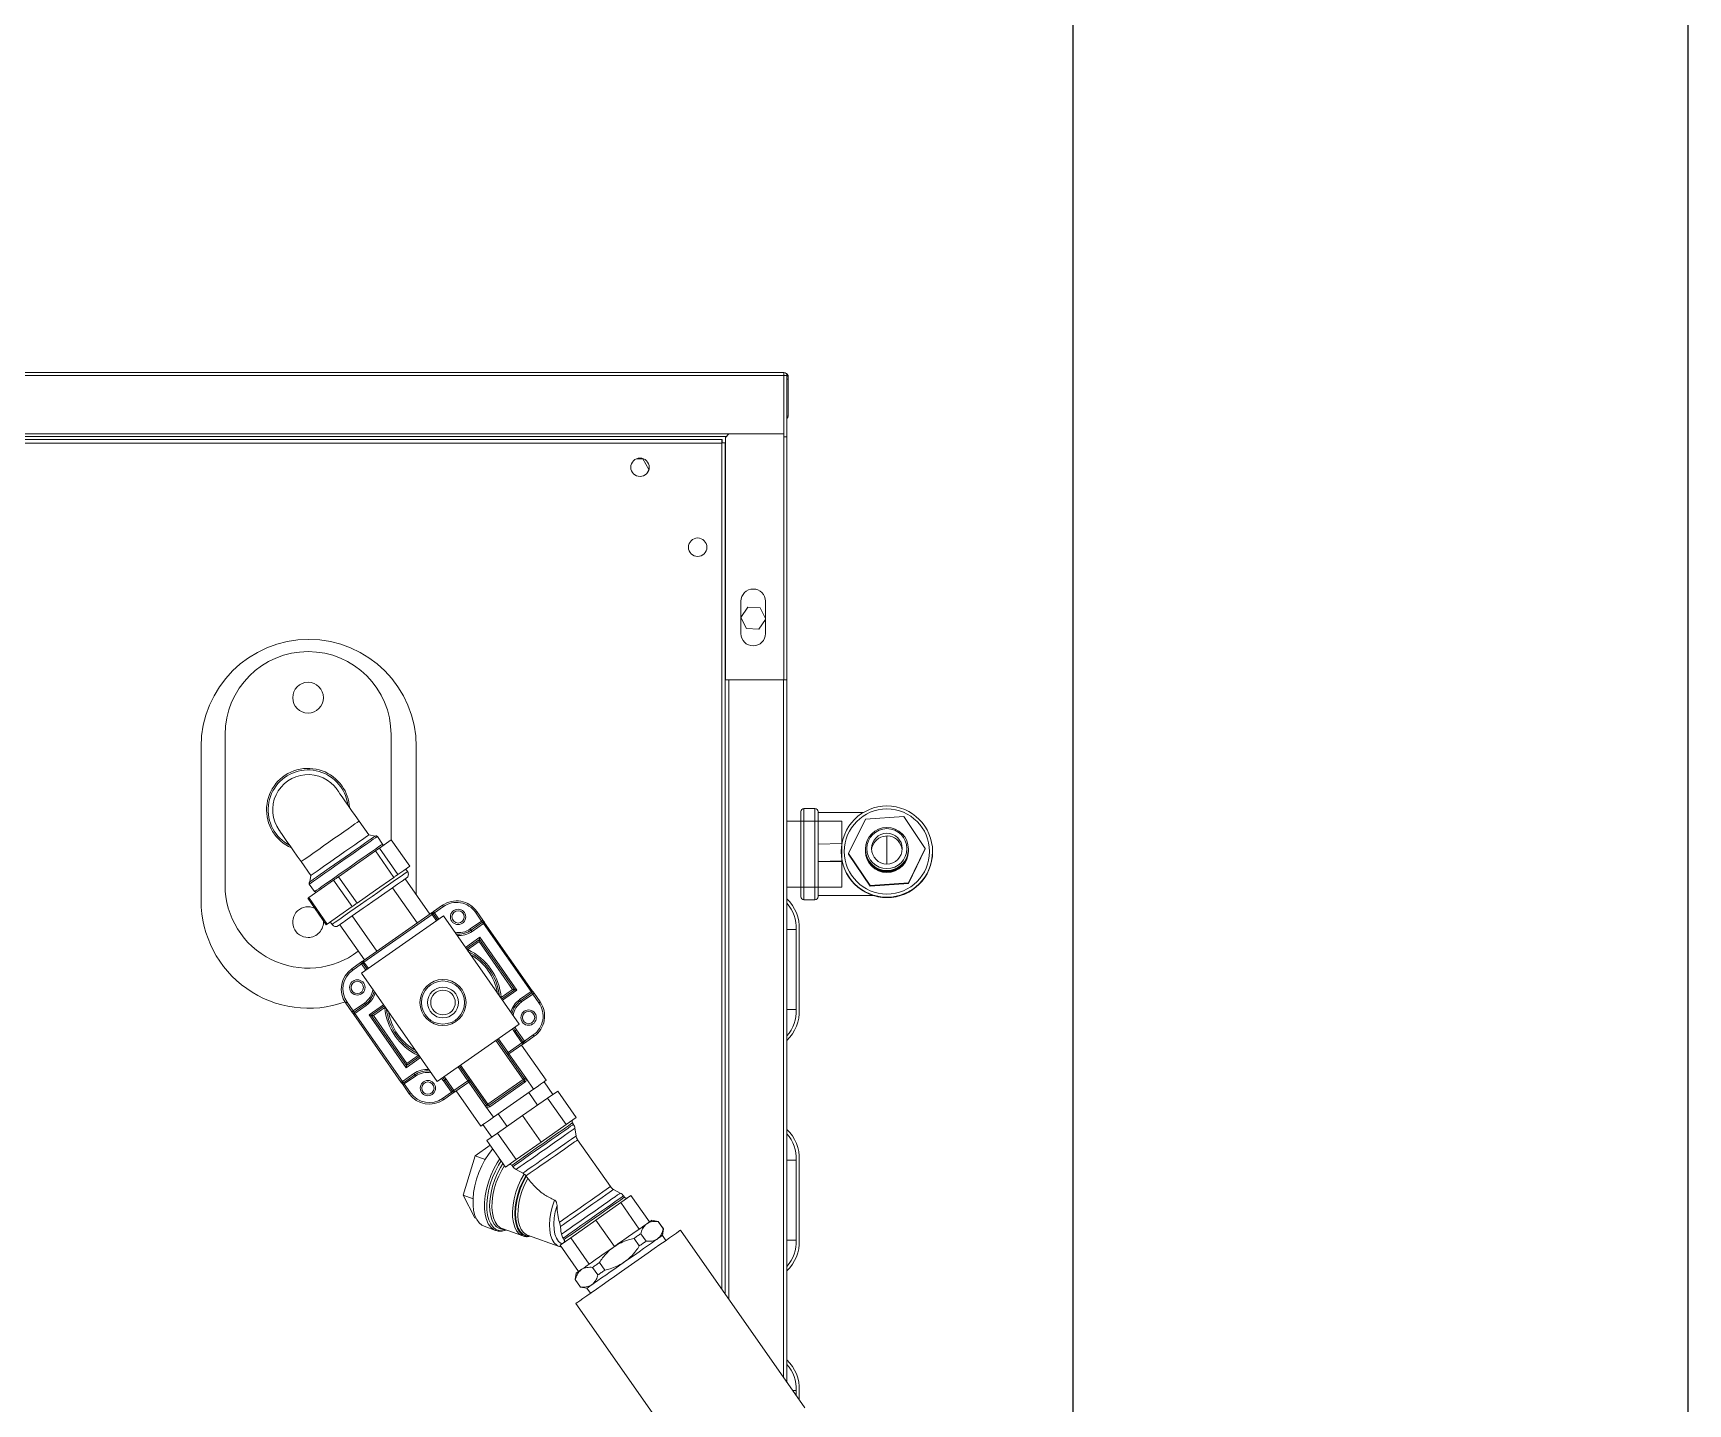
# Model space of a CAD drawing. Header units: millimetres. Extents: x 7703 to 14147, y -5820 to 95.
# Drawn here: x 12814.6 to 12868.4, y -3455.6 to -3411 of the extents above; entities that cross this region are included whole.
import ezdxf

# ---------------------------------------------------------------- set-up
doc = ezdxf.new("R2010")
doc.units = ezdxf.units.MM
doc.layers.add('Kıtc-002 Çizgi', color=7, linetype='Continuous')

# ---------------------------------------------------------------- blocks, each defined once
blk = doc.blocks.new('A$C7BB95772')
at = {"color": 1, "linetype": 'Continuous', "lineweight": 0}
for p, q in [((1023.65, -3.93), (1012.43, -9.42)), ((1023.82, -3.93), (1012.59, -9.42)), ((1022.76, -1.55), (1022.65, -1.55)), ((1023.65, -3.93), (1023.82, -3.93)), ((1034.18, -10.91), (1023.82, -3.93)), ((1012.43, -9.42), (1011.57, -21.89)), ((1012.59, -9.42), (1011.73, -21.89)), ((1012.43, -9.42), (1012.59, -9.42)), ((1023.05, -9.4), (1022.96, -9.4)), ((1033.32, -23.38), (1034.18, -10.91)), ((1008.44, -20.69), (1008.44, -38.8)), ((1018.73, -16.4), (1027.86, -16.4)), ((1011.57, -21.89), (1011.73, -21.89)), ((1011.57, -21.89), (1021.93, -28.87)), ((1011.73, -21.89), (1022.1, -28.87)), ((1022.1, -28.87), (1033.32, -23.38)), ((1022.96, -23.4), (1023.05, -23.4)), ((1035.44, -38.8), (1035.44, -24.12)), ((1011.19, -31.06), (1011.19, -48.9)), ((1011.19, -31.06), (1032.69, -31.06)), ((1019.54, -38.8), (1019.54, -30.92)), ((1019.79, -30.97), (1019.55, -38.8)), ((1021.93, -28.87), (1022.1, -28.87)), ((1022.65, -31.25), (1022.76, -31.25)), ((1025.38, -31.01), (1025.15, -38.8)), ((1032.69, -48.9), (1032.69, -31.06)), ((1007.09, -39.8), (1007.09, -43.4)), ((1007.1, -39.8), (1007.09, -39.8)), ((1036.79, -39.8), (1007.1, -39.8)), ((1008.09, -38.8), (1035.79, -38.8)), ((1036.79, -43.4), (1036.79, -39.8)), ((899.56, -83.56), (841.81, -43.12)), ((847.4, -44.89), (844.34, -44.89)), ((847.4, -44.9), (844.35, -44.9)), ((847.4, -45.9), (845.78, -45.9)), ((847.9, -44.89), (847.4, -44.89)), ((847.4, -44.9), (847.4, -44.89)), ((847.4, -47.04), (847.4, -45.9)), ((896.35, -44.89), (895.86, -44.89)), ((922.4, -44.89), (896.35, -44.89)), ((896.35, -44.9), (896.35, -44.89)), ((922.4, -44.9), (896.35, -44.9)), ((922.4, -45.9), (896.35, -45.9)), ((896.35, -48.9), (896.35, -45.9)), ((922.9, -44.89), (922.4, -44.89)), ((922.4, -44.9), (922.4, -44.89)), ((922.4, -48.9), (922.4, -45.9)), ((971.35, -44.89), (970.86, -44.89)), ((997.4, -44.89), (971.35, -44.89)), ((971.35, -44.9), (971.35, -44.89)), ((997.4, -44.9), (971.35, -44.9)), ((997.4, -45.9), (971.35, -45.9)), ((971.35, -48.9), (971.35, -45.9)), ((997.9, -44.89), (997.4, -44.89)), ((997.4, -44.9), (997.4, -44.89)), ((997.4, -48.9), (997.4, -45.9)), ((1007.09, -43.4), (1036.79, -43.4)), ((1035.79, -44.4), (1008.09, -44.4)), ((1011.19, -44.4), (1011.19, -48.9)), ((1032.69, -48.9), (1032.69, -44.4)), ((850.06, -48.9), (1078.68, -48.9)), ((851.63, -50), (1078.68, -50)), ((1078.68, -48.9), (1078.68, -49.9)), ((1157.68, -48.9), (1078.68, -48.9)), ((1157.68, -49.9), (1078.68, -49.9)), ((1078.68, -49.91), (1078.68, -49.9)), ((1078.68, -49.91), (1078.68, -68.88)), ((1078.68, -49.91), (1158.68, -49.91)), ((1157.68, -48.9), (1157.68, -49.9)), ((1177.65, -48.9), (1157.68, -48.9)), ((1177.65, -49.9), (1157.68, -49.9)), ((1158.68, -922.91), (1158.68, -49.91)), ((1158.68, -49.91), (1177.65, -49.91)), ((1164.4, -48.54), (1164.42, -48.54)), ((1164.4, -48.54), (1164.4, -48.9)), ((1164.42, -48.9), (1164.42, -48.54)), ((1164.42, -48.54), (1176.44, -48.54)), ((1176.44, -48.9), (1176.44, -48.54)), ((1176.44, -48.54), (1177.42, -48.54)), ((1177.41, -49.9), (1177.41, -49.91)), ((1177.42, -48.54), (1177.42, -48.9)), ((1177.65, -49.9), (1177.65, -48.9)), ((1177.65, -49.91), (1177.65, -922.91)), ((1178.66, -49.91), (1177.65, -49.91)), ((1178.66, -49.91), (1178.66, -922.91)), ((1104.2, -55.88), (1093.71, -55.88)), ((1098.33, -55.88), (1095.09, -58.02)), ((1095.09, -58.02), (1095.33, -62.05)), ((1102.08, -57.6), (1098.63, -55.88)), ((1102.32, -61.63), (1102.08, -57.6)), ((1093.71, -63.88), (1104.2, -63.88)), ((1095.33, -62.05), (1098.95, -63.86)), ((1098.95, -63.86), (1102.32, -61.63)), ((877.12, -67.85), (1078.68, -67.85)), ((878.7, -68.95), (1140.72, -68.95)), ((878.7, -68.95), (1155.73, -68.95)), ((1078.68, -68.88), (1157.54, -68.88)), ((1140.72, -68.88), (1140.72, -68.95)), ((1141.82, -68.88), (1141.82, -68.95)), ((1155.73, -68.95), (1155.73, -69.95)), ((1155.73, -70.05), (1155.73, -69.95)), ((1157.54, -68.88), (1158.68, -67.78)), ((1157.82, -922.89), (1157.82, -68.61)), ((1157.83, -68.61), (1157.83, -922.89)), ((1155.7, -70.05), (880.27, -70.05)), ((1155.7, -922.92), (1155.7, -70.05)), ((1156.8, -70.02), (1155.8, -70.02)), ((1156.8, -922.92), (1156.8, -70.02)), ((818.01, -77.12), (875.76, -117.55)), ((897.9, -89.42), (896.26, -88.27)), ((897.9, -89.42), (899.99, -89.05)), ((899.95, -89.11), (902.41, -90.83)), ((902.45, -90.77), (899.99, -89.05)), ((902.45, -90.77), (902.82, -92.86)), ((898.46, -96.46), (896.01, -94.74)), ((902.28, -93.62), (910.88, -99.64)), ((1146.9, -93.84), (1145.78, -94.48)), ((1150.6, -95.83), (1147.07, -93.79)), ((1150.6, -97.79), (1150.6, -95.83)), ((894.47, -96.93), (896.93, -98.65)), ((899.97, -96.92), (908.57, -102.95)), ((910.88, -99.64), (908.57, -102.95)), ((910.75, -102.08), (910.31, -101.77)), ((894.28, -105.04), (902.88, -111.07)), ((908.57, -102.95), (902.88, -111.07)), ((912.86, -105.3), (911.67, -103.11)), ((929, -116.99), (913.78, -106.33)), ((879.06, -112.84), (880.69, -113.99)), ((885.05, -110.39), (887.5, -112.11)), ((889.04, -109.91), (886.58, -108.19)), ((902.88, -111.07), (897.16, -119.25)), ((880.69, -113.99), (881.06, -116.08)), ((881.06, -116.08), (883.52, -117.8)), ((883.56, -117.74), (881.1, -116.02)), ((883.52, -117.8), (885.61, -117.43)), ((886.14, -116.67), (894.74, -122.69)), ((888.56, -113.22), (897.16, -119.25)), ((932.75, -117.87), (930.28, -117.5)), ((933.96, -120.73), (936.28, -117.42)), ((934.48, -118.69), (934.03, -118.38)), ((936.28, -117.42), (944.88, -123.44)), ((894.34, -123.01), (897.98, -133.32)), ((897.16, -119.25), (894.74, -122.69)), ((896.54, -121.43), (896.99, -121.74)), ((898.27, -122.25), (899.31, -122.4)), ((900.77, -122.56), (902.19, -122.88)), ((928.28, -128.85), (933.96, -120.73)), ((933.96, -120.73), (942.56, -126.75)), ((944.88, -123.44), (942.56, -126.75)), ((922.55, -137.03), (928.28, -128.85)), ((928.28, -128.85), (936.88, -134.87)), ((942.56, -126.75), (936.88, -134.87)), ((943.76, -125.04), (947.86, -127.91)), ((948.36, -127.19), (959.83, -135.22)), ((973.84, -129.16), (976.71, -131.17)), ((917.11, -133.69), (917.24, -133.78)), ((917.24, -133.78), (917.32, -133.83)), ((936.32, -144.39), (945.49, -131.29)), ((939.76, -145.58), (947.79, -134.11)), ((940.17, -145.87), (948.2, -134.4)), ((940.29, -130), (944.38, -132.87)), ((949.18, -133.87), (945.49, -131.29)), ((948.89, -134.28), (961.59, -143.17)), ((956.96, -139.32), (949.18, -133.87)), ((960.69, -133.99), (962.7, -131.12)), ((963.11, -131.41), (961.1, -134.28)), ((961.1, -134.28), (964.78, -136.86)), ((976.42, -131.58), (973.55, -129.57)), ((973.84, -135.26), (976.42, -131.58)), ((974.25, -135.55), (976.83, -131.86)), ((977.24, -132.15), (974.66, -135.84)), ((999.35, -147.64), (977.24, -132.15)), ((977.52, -131.74), (999.64, -147.23)), ((897.74, -134.86), (900.1, -141.55)), ((918.16, -134.81), (919.35, -137.01)), ((920.14, -140.47), (922.55, -137.03)), ((920.27, -138.04), (920.71, -138.35)), ((922.55, -137.03), (931.15, -143.05)), ((936.88, -134.87), (931.15, -143.05)), ((933.33, -139.94), (937.43, -142.8)), ((948.61, -134.69), (940.58, -146.15)), ((966.61, -136), (947.97, -162.62)), ((961.3, -143.58), (948.61, -134.69)), ((956.96, -139.32), (960.12, -134.81)), ((960.52, -135.1), (957.37, -139.6)), ((957.37, -139.6), (961.88, -142.76)), ((964.21, -137.68), (960.52, -135.1)), ((960.81, -134.69), (964.5, -137.27)), ((965.07, -138.2), (964.21, -137.68)), ((964.5, -137.27), (965.36, -137.78)), ((964.78, -136.86), (965.65, -137.37)), ((1001.83, -160.66), (966.61, -136)), ((974.39, -141.45), (977.69, -136.74)), ((977.81, -137.43), (974.8, -141.73)), ((977.93, -138.13), (975.33, -141.85)), ((977.69, -136.74), (994.89, -148.78)), ((994.19, -148.91), (977.81, -137.43)), ((993.5, -149.03), (977.93, -138.13)), ((899.53, -143.67), (899.48, -143.51)), ((899.64, -140.24), (899.52, -140.66)), ((899.53, -143.67), (900.86, -147.42)), ((900.1, -141.55), (900.19, -141.77)), ((920.14, -140.47), (928.74, -146.5)), ((931.15, -143.05), (928.74, -146.5)), ((929.85, -144.9), (933.95, -147.77)), ((936.32, -144.39), (940, -146.97)), ((903.42, -150.01), (903.57, -150.43)), ((910.95, -154.26), (903.57, -150.43)), ((923.82, -150.34), (910.95, -154.26)), ((922.64, -147.01), (923.82, -150.34)), ((927.28, -145.47), (923.82, -150.34)), ((944.92, -156.52), (933.45, -148.49)), ((940, -146.97), (947.78, -152.42)), ((952.99, -155.45), (940.29, -146.56)), ((940.58, -146.15), (953.27, -155.04)), ((990.89, -152.75), (993.5, -149.03)), ((991.18, -153.21), (994.19, -148.91)), ((994.89, -148.78), (991.59, -153.49)), ((996.77, -151.32), (999.35, -147.64)), ((999.76, -147.92), (997.18, -151.61)), ((1000.17, -148.21), (997.59, -151.9)), ((1003.04, -150.22), (1000.17, -148.21)), ((1000.46, -147.8), (1003.33, -149.81)), ((909.79, -151.01), (910.95, -154.26)), ((944.63, -156.93), (947.78, -152.42)), ((948.19, -152.71), (945.04, -157.21)), ((952.7, -155.86), (948.19, -152.71)), ((942.05, -160.61), (944.06, -157.75)), ((944.46, -158.03), (942.46, -160.9)), ((948.15, -160.61), (944.46, -158.03)), ((948.44, -160.2), (944.75, -157.62)), ((945.04, -157.21), (948.72, -159.79)), ((948.93, -161.25), (948.15, -160.61)), ((949.22, -160.84), (948.44, -160.2)), ((948.72, -159.79), (949.51, -160.42)), ((983.19, -187.28), (1001.83, -160.66)), ((1002.88, -163.53), (1004.88, -160.66)), ((1005.29, -160.95), (1003.28, -163.82)), ((947.97, -162.62), (983.19, -187.28)), ((986.82, -186.47), (1002.3, -164.35)), ((1002.71, -164.64), (987.22, -186.75)), ((1002.3, -164.35), (1000.25, -162.92)), ((1000.54, -162.51), (1002.59, -163.94)), ((1000.83, -162.1), (1002.88, -163.53)), ((1002.42, -165.05), (1013.89, -173.08)), ((946.88, -173.76), (944.01, -171.75)), ((944.3, -171.35), (947.17, -173.35)), ((947.17, -173.35), (949.75, -169.67)), ((947.58, -173.64), (950.16, -169.95)), ((950.57, -170.24), (947.99, -173.93)), ((952.45, -172.78), (955.75, -168.07)), ((956.16, -168.36), (953.15, -172.66)), ((956.45, -168.81), (953.84, -172.53)), ((1011.02, -177.17), (999.56, -169.14)), ((1056.8, -169.45), (1008.71, -169.45)), ((1016.64, -173.51), (1018, -171.57)), ((1018, -171.57), (1026.6, -177.59)), ((969.82, -189.82), (947.7, -174.34)), ((947.99, -173.93), (970.1, -189.41)), ((969.65, -184.83), (952.45, -172.78)), ((953.15, -172.66), (969.53, -184.13)), ((953.84, -172.53), (969.41, -183.43)), ((1011.02, -177.17), (1008.52, -180.74)), ((1010.2, -182.71), (1014.39, -176.73)), ((1014.39, -176.73), (1022.99, -182.75)), ((1015.28, -175.45), (1016.64, -173.51)), ((1023.89, -181.47), (1015.28, -175.45)), ((1017.09, -172.87), (1016.27, -172.3)), ((1026.6, -177.59), (1023.89, -181.47)), ((969.41, -183.43), (972.01, -179.71)), ((969.53, -184.13), (972.54, -179.83)), ((972.95, -180.12), (969.65, -184.83)), ((990.38, -182.25), (1001.85, -190.28)), ((1006.01, -188.7), (1010.2, -182.71)), ((1022.99, -182.75), (1014.61, -194.72)), ((1027.7, -182.13), (1025.24, -180.41)), ((1026.55, -177.66), (1060.84, -177.66)), ((1028.19, -184.92), (1027.82, -182.83)), ((970.1, -189.41), (972.68, -185.73)), ((973.09, -186.01), (970.51, -189.7)), ((973.5, -186.3), (970.92, -189.99)), ((986.24, -187.29), (984.19, -185.85)), ((984.23, -190.15), (986.24, -187.29)), ((986.53, -186.88), (984.48, -185.44)), ((986.65, -187.57), (984.64, -190.44)), ((984.77, -185.03), (986.82, -186.47)), ((998.98, -194.37), (987.51, -186.34)), ((1004.35, -186.71), (1001.85, -190.28)), ((1032.69, -188.07), (1028.19, -184.92)), ((973.5, -192.4), (970.63, -190.4)), ((970.92, -189.99), (973.79, -191.99)), ((1002.04, -194.36), (1004.87, -190.32)), ((1004.87, -190.32), (1013.47, -196.34)), ((1014.61, -194.72), (1006.01, -188.7)), ((998.97, -198.75), (1007.57, -204.77)), ((999.06, -196.87), (999.88, -197.45)), ((999.21, -198.41), (1002.04, -194.36)), ((1007.81, -204.43), (999.21, -198.41)), ((1013.47, -196.34), (1007.81, -204.43)), ((1009.75, -202.53), (1012.21, -204.25)), ((1012.91, -204.12), (1014.99, -203.76)), ((1014.99, -203.76), (1019.5, -206.91)), ((1060.84, -231.66), (1011.84, -231.66)), ((1006.8, -239.45), (1056.8, -239.45))]:
    blk.add_line(p, q, dxfattribs=at)
at = {"color": 1, "linetype": 'Continuous', "lineweight": 0, "flags": 128}
for points in [[(1025.66, -12.25), (1024.43, -11.65), (1023.3, -11.42)], [(875.76, -117.55), (875.86, -117.41), (876.16, -116.97), (876.66, -116.26), (877.35, -115.28), (878.22, -114.04), (879.24, -112.57), (880.41, -110.9), (881.71, -109.05), (883.1, -107.06), (884.58, -104.96), (886.11, -102.77), (887.66, -100.56), (889.21, -98.34), (890.74, -96.16), (892.21, -94.05), (893.61, -92.06), (894.9, -90.21), (896.07, -88.54), (897.1, -87.07), (897.97, -85.84), (898.65, -84.85), (899.16, -84.14), (899.46, -83.7), (899.56, -83.56), (899.56, -83.56)], [(889.3, -101.7), (890.42, -100.1), (891.52, -98.52), (892.59, -97), (893.6, -95.56), (894.53, -94.22), (895.38, -93.01), (896.12, -91.95), (896.75, -91.06)], [(896.75, -91.06), (897.01, -90.68), (897.25, -90.35), (897.44, -90.07), (897.61, -89.83), (897.74, -89.65), (897.83, -89.52), (897.88, -89.44), (897.9, -89.42)], [(901.66, -94.5), (901.04, -95.4), (900.3, -96.46), (899.45, -97.66), (898.51, -99), (897.5, -100.44), (896.44, -101.96), (895.34, -103.54), (894.21, -105.14)], [(896.01, -94.74), (895.82, -95), (895.64, -95.26), (895.45, -95.53), (895.26, -95.81), (895.06, -96.08), (894.87, -96.36), (894.67, -96.65), (894.47, -96.93)], [(898.46, -96.46), (898.28, -96.72), (898.09, -96.98), (897.91, -97.25), (897.72, -97.53), (897.52, -97.8), (897.33, -98.08), (897.13, -98.37), (896.93, -98.65)], [(902.82, -92.86), (902.8, -92.88), (902.74, -92.96), (902.65, -93.09), (902.52, -93.28), (902.36, -93.51), (902.16, -93.79), (901.93, -94.12), (901.66, -94.5)], [(881.85, -112.34), (882.47, -111.45), (883.21, -110.39), (884.06, -109.18), (885, -107.85), (886, -106.41), (887.07, -104.88), (888.17, -103.31), (889.3, -101.7)], [(910.31, -101.77), (910.21, -101.91), (909.91, -102.34), (909.41, -103.05), (908.74, -104.01), (907.9, -105.21), (906.93, -106.6), (905.85, -108.14), (904.7, -109.78), (903.51, -111.48), (902.32, -113.18), (901.16, -114.84), (900.07, -116.39), (899.08, -117.81), (898.22, -119.03), (897.52, -120.03), (897, -120.78), (896.67, -121.25), (896.55, -121.43), (896.54, -121.43)], [(896.99, -121.74), (897.03, -121.68), (897.27, -121.34), (897.7, -120.72), (898.32, -119.84), (899.1, -118.72), (900.03, -117.4), (901.07, -115.91), (902.2, -114.3), (903.37, -112.62), (904.57, -110.92), (905.74, -109.25), (906.85, -107.65), (907.88, -106.19), (908.78, -104.9), (909.54, -103.81), (910.13, -102.97), (910.53, -102.4), (910.73, -102.11), (910.75, -102.08)], [(894.21, -105.14), (893.09, -106.75), (891.99, -108.32), (890.92, -109.85), (889.91, -111.29), (888.97, -112.62), (888.13, -113.83), (887.39, -114.89), (886.76, -115.79)], [(911.67, -103.11), (911.65, -103.14), (911.46, -103.41), (911.07, -103.97), (910.49, -104.79), (909.75, -105.85), (908.86, -107.12), (907.86, -108.56), (906.76, -110.12), (905.62, -111.76), (904.45, -113.42), (903.3, -115.07), (902.2, -116.64), (901.18, -118.09), (900.28, -119.38), (899.52, -120.46), (898.93, -121.31), (898.52, -121.9), (898.3, -122.2), (898.27, -122.25)], [(900.77, -122.56), (901, -122.24), (901.43, -121.62), (902.05, -120.74), (902.84, -119.61), (903.77, -118.28), (904.81, -116.8), (905.91, -115.22), (907.05, -113.6), (908.18, -111.99), (909.26, -110.45), (910.25, -109.03), (911.12, -107.78), (911.84, -106.76), (912.38, -105.99), (912.72, -105.5), (912.86, -105.31), (912.86, -105.3)], [(913.78, -106.33), (913.78, -106.33), (913.66, -106.5), (913.33, -106.97), (912.8, -107.72), (912.09, -108.74), (911.22, -109.98), (910.23, -111.39), (909.16, -112.93), (908.03, -114.54), (906.9, -116.15), (905.81, -117.71), (904.8, -119.16), (903.9, -120.44), (903.15, -121.52), (902.57, -122.34), (902.19, -122.88)], [(880.69, -113.99), (880.77, -113.89), (880.99, -113.57), (881.35, -113.05), (881.85, -112.34)], [(886.58, -108.19), (886.38, -108.48), (886.18, -108.76), (885.99, -109.04), (885.79, -109.32), (885.6, -109.59), (885.41, -109.86), (885.23, -110.13), (885.05, -110.39)], [(889.04, -109.91), (888.84, -110.2), (888.64, -110.49), (888.45, -110.77), (888.25, -111.04), (888.06, -111.32), (887.87, -111.58), (887.69, -111.85), (887.5, -112.11)], [(886.76, -115.79), (886.26, -116.5), (885.9, -117.01), (885.68, -117.33), (885.61, -117.43)], [(917.24, -133.78), (917.37, -133.6), (917.7, -133.13), (918.22, -132.39), (918.91, -131.4), (919.75, -130.2), (920.71, -128.84), (921.75, -127.35), (922.83, -125.8), (923.93, -124.23), (925, -122.7), (926.01, -121.27), (926.91, -119.97), (927.68, -118.87), (928.29, -118), (928.72, -117.39), (928.96, -117.05), (929, -116.99)], [(930.28, -117.5), (930.28, -117.51), (930.13, -117.72), (929.78, -118.21), (929.25, -118.98), (928.54, -119.98), (927.69, -121.2), (926.72, -122.58), (925.67, -124.08), (924.57, -125.66), (923.46, -127.25), (922.37, -128.8), (921.34, -130.27), (920.42, -131.59), (919.62, -132.73), (918.97, -133.65), (918.51, -134.32), (918.23, -134.71), (918.16, -134.81)], [(919.35, -137.01), (919.35, -137.01), (919.46, -136.85), (919.77, -136.4), (920.28, -135.68), (920.95, -134.72), (921.79, -133.53), (922.75, -132.15), (923.81, -130.63), (924.94, -129.02), (926.11, -127.35), (927.27, -125.69), (928.4, -124.09), (929.45, -122.58), (930.4, -121.22), (931.22, -120.05), (931.88, -119.11), (932.37, -118.42), (932.66, -118), (932.75, -117.87)], [(934.03, -118.38), (934.01, -118.41), (933.81, -118.69), (933.41, -119.26), (932.82, -120.11), (932.06, -121.2), (931.15, -122.5), (930.11, -123.98), (928.99, -125.58), (927.81, -127.27), (926.61, -128.98), (925.42, -130.67), (924.29, -132.29), (923.25, -133.78), (922.32, -135.1), (921.54, -136.21), (920.94, -137.08), (920.52, -137.68), (920.3, -137.99), (920.27, -138.04)], [(909.41, -124.5), (907.38, -125.19), (905.32, -125.7), (903.3, -126.02), (901.37, -126.14), (899.58, -126.05), (897.99, -125.77), (896.62, -125.29), (895.53, -124.63), (894.74, -123.8), (894.34, -123.01)], [(895.11, -122.16), (895.22, -122.36), (895.92, -123.21), (896.96, -123.89), (898.28, -124.38), (899.86, -124.67), (901.64, -124.74), (903.57, -124.6), (905.58, -124.24), (907.62, -123.69)], [(920.71, -138.35), (920.72, -138.34), (920.87, -138.11), (921.23, -137.61), (921.77, -136.83), (922.48, -135.82), (923.34, -134.59), (924.33, -133.17), (925.42, -131.63), (926.56, -129.99), (927.74, -128.31), (928.91, -126.63), (930.05, -125.01), (931.11, -123.49), (932.07, -122.12), (932.9, -120.94), (933.57, -119.98), (934.06, -119.28), (934.37, -118.84), (934.48, -118.69), (934.48, -118.69)], [(945.49, -131.29), (946.05, -130.49), (946.59, -129.72), (947.09, -129.01), (947.52, -128.39), (947.88, -127.88), (948.14, -127.5), (948.31, -127.27), (948.36, -127.19)], [(973.84, -129.16), (973.83, -129.17), (973.82, -129.19), (973.79, -129.23), (973.75, -129.28), (973.71, -129.34), (973.66, -129.41), (973.61, -129.49), (973.55, -129.57)], [(897.66, -132.4), (897.61, -132.89), (897.75, -134), (898.23, -135), (899.04, -135.85), (900.17, -136.54), (901.58, -137.03), (903.23, -137.33), (905.08, -137.42), (907.08, -137.3), (909.17, -136.97), (911.3, -136.44), (913.4, -135.73), (915.43, -134.85), (917.32, -133.83)], [(917.11, -133.69), (915.25, -134.69), (913.25, -135.55), (911.17, -136.24), (909.08, -136.76), (907.02, -137.08), (905.05, -137.19), (903.23, -137.1), (901.61, -136.8), (900.23, -136.31), (899.12, -135.63), (898.32, -134.79), (897.85, -133.81), (897.72, -132.71), (897.73, -132.6)], [(917.87, -134.38), (916.01, -135.41), (914.01, -136.3), (911.92, -137.04), (909.8, -137.61), (907.7, -137.98), (905.68, -138.15), (903.79, -138.12), (902.08, -137.89), (900.6, -137.45), (899.37, -136.83), (898.44, -136.04), (897.83, -135.1), (897.74, -134.86)], [(897.98, -133.32), (898.15, -133.71), (898.82, -134.61), (899.81, -135.35), (901.1, -135.91), (902.64, -136.28), (904.4, -136.44), (906.32, -136.38), (908.36, -136.12), (910.44, -135.66), (912.53, -135), (914.54, -134.18), (916.44, -133.21)], [(947.79, -134.11), (947.87, -134.17), (947.94, -134.22), (948.01, -134.27), (948.08, -134.31), (948.13, -134.35), (948.16, -134.38), (948.19, -134.39), (948.2, -134.4)], [(948.2, -134.4), (948.2, -134.4), (948.23, -134.42), (948.26, -134.45), (948.32, -134.48), (948.38, -134.53), (948.45, -134.58), (948.53, -134.63), (948.61, -134.69)], [(948.61, -134.69), (948.66, -134.61), (948.71, -134.53), (948.76, -134.46), (948.81, -134.4), (948.84, -134.34), (948.87, -134.31), (948.89, -134.28), (948.89, -134.28)], [(949.18, -133.87), (949.12, -133.95), (949.07, -134.02), (949.02, -134.09), (948.98, -134.16), (948.94, -134.21), (948.91, -134.24), (948.9, -134.27), (948.89, -134.28)], [(960.69, -133.99), (960.58, -134.15), (960.47, -134.3), (960.37, -134.45), (960.28, -134.57), (960.21, -134.67), (960.16, -134.75), (960.13, -134.79), (960.12, -134.81)], [(960.69, -133.99), (960.7, -134), (960.72, -134.01), (960.76, -134.04), (960.81, -134.07), (960.87, -134.12), (960.94, -134.17), (961.02, -134.22), (961.1, -134.28)], [(960.81, -134.69), (960.82, -134.68), (960.83, -134.66), (960.86, -134.62), (960.9, -134.57), (960.94, -134.51), (960.99, -134.43), (961.04, -134.36), (961.1, -134.28)], [(963.11, -131.41), (963.03, -131.35), (962.95, -131.3), (962.88, -131.25), (962.82, -131.21), (962.77, -131.17), (962.73, -131.15), (962.7, -131.13), (962.7, -131.12)], [(976.71, -131.17), (976.7, -131.17), (976.68, -131.2), (976.66, -131.24), (976.62, -131.29), (976.58, -131.35), (976.53, -131.42), (976.47, -131.5), (976.42, -131.58)], [(976.42, -131.58), (976.5, -131.63), (976.58, -131.69), (976.65, -131.74), (976.71, -131.78), (976.76, -131.81), (976.8, -131.84), (976.82, -131.86), (976.83, -131.86)], [(977.52, -131.74), (977.51, -131.73), (977.46, -131.7), (977.39, -131.64), (977.28, -131.57), (977.16, -131.49), (977.02, -131.39), (976.87, -131.28), (976.71, -131.17)], [(977.24, -132.15), (977.16, -132.09), (977.08, -132.04), (977.01, -131.99), (976.95, -131.95), (976.9, -131.91), (976.86, -131.88), (976.84, -131.87), (976.83, -131.86)], [(977.52, -131.74), (977.52, -131.75), (977.5, -131.77), (977.48, -131.81), (977.44, -131.86), (977.4, -131.92), (977.35, -131.99), (977.29, -132.07), (977.24, -132.15)], [(956.96, -139.32), (956.97, -139.32), (956.99, -139.34), (957.03, -139.36), (957.08, -139.4), (957.14, -139.44), (957.21, -139.49), (957.29, -139.55), (957.37, -139.6)], [(957.08, -140.01), (957.09, -140), (957.11, -139.98), (957.13, -139.94), (957.17, -139.89), (957.21, -139.83), (957.26, -139.76), (957.31, -139.68), (957.37, -139.6)], [(960.12, -134.81), (960.12, -134.82), (960.15, -134.83), (960.18, -134.86), (960.24, -134.89), (960.3, -134.94), (960.37, -134.99), (960.44, -135.04), (960.52, -135.1)], [(960.81, -134.69), (960.81, -134.69), (960.79, -134.72), (960.76, -134.76), (960.73, -134.81), (960.68, -134.87), (960.63, -134.94), (960.58, -135.02), (960.52, -135.1)], [(964.5, -137.27), (964.49, -137.28), (964.48, -137.3), (964.45, -137.34), (964.41, -137.39), (964.37, -137.45), (964.32, -137.52), (964.27, -137.6), (964.21, -137.68)], [(964.78, -136.86), (964.73, -136.94), (964.67, -137.02), (964.63, -137.09), (964.58, -137.15), (964.55, -137.2), (964.52, -137.24), (964.5, -137.26), (964.5, -137.27)], [(973.84, -135.26), (973.92, -135.32), (973.99, -135.37), (974.06, -135.42), (974.13, -135.47), (974.18, -135.5), (974.22, -135.53), (974.24, -135.54), (974.25, -135.55)], [(974.25, -135.55), (974.25, -135.55), (974.28, -135.57), (974.32, -135.6), (974.37, -135.63), (974.43, -135.68), (974.5, -135.73), (974.58, -135.78), (974.66, -135.84)], [(977.81, -137.43), (977.81, -137.42), (977.8, -137.38), (977.79, -137.32), (977.77, -137.23), (977.76, -137.12), (977.73, -137), (977.71, -136.87), (977.69, -136.74)], [(977.93, -138.13), (977.91, -137.99), (977.89, -137.86), (977.86, -137.74), (977.85, -137.64), (977.83, -137.55), (977.82, -137.49), (977.81, -137.45), (977.81, -137.43)], [(899.52, -140.66), (899.4, -141.37), (899.47, -142.53), (899.87, -143.58), (900.59, -144.5), (901.62, -145.27), (902.93, -145.87), (904.49, -146.28), (906.27, -146.49), (908.21, -146.51), (910.28, -146.33), (912.43, -145.95), (914.6, -145.38), (916.75, -144.64), (918.82, -143.74), (920.75, -142.71), (922.11, -141.85)], [(922.77, -142.31), (921.52, -143.13), (919.55, -144.22), (917.44, -145.18), (915.23, -145.98), (912.99, -146.6), (910.76, -147.02), (908.6, -147.24), (906.57, -147.25), (904.71, -147.06), (903.07, -146.65), (901.69, -146.05), (900.6, -145.27), (899.84, -144.33), (899.53, -143.67)], [(921.3, -141.29), (920.02, -142.08), (918.1, -143.07), (916.07, -143.93), (913.96, -144.62), (911.84, -145.14), (909.75, -145.47), (907.75, -145.6), (905.89, -145.53), (904.22, -145.26), (902.77, -144.8), (901.58, -144.15), (900.68, -143.35), (900.1, -142.39), (899.84, -141.32), (899.84, -140.8)], [(900.19, -141.77), (900.45, -142.25), (901.21, -143.12), (902.27, -143.83), (903.61, -144.36), (905.19, -144.71), (906.98, -144.85), (908.92, -144.79), (910.97, -144.53), (913.07, -144.08), (915.17, -143.44), (917.22, -142.64), (919.16, -141.69), (920.64, -140.82)], [(925.99, -144.57), (925.81, -144.73), (924.24, -145.97), (922.45, -147.13), (920.49, -148.17), (918.4, -149.08), (916.23, -149.84), (914.03, -150.42), (911.86, -150.81), (909.76, -151.01), (907.78, -151), (905.97, -150.8), (904.37, -150.39), (903.02, -149.81), (901.95, -149.04), (901.19, -148.12), (900.86, -147.42)], [(933.45, -148.49), (933.5, -148.41), (933.67, -148.18), (933.93, -147.8), (934.29, -147.29), (934.72, -146.67), (935.22, -145.96), (935.76, -145.19), (936.32, -144.39)], [(939.76, -145.58), (939.84, -145.64), (939.91, -145.69), (939.98, -145.74), (940.05, -145.78), (940.1, -145.82), (940.13, -145.84), (940.16, -145.86), (940.17, -145.87)], [(940, -146.97), (940.06, -146.89), (940.11, -146.82), (940.16, -146.75), (940.2, -146.68), (940.24, -146.63), (940.27, -146.59), (940.28, -146.57), (940.29, -146.56)], [(940.17, -145.87), (940.17, -145.87), (940.2, -145.89), (940.23, -145.92), (940.29, -145.95), (940.35, -145.99), (940.42, -146.04), (940.5, -146.1), (940.58, -146.15)], [(940.29, -146.56), (940.29, -146.56), (940.31, -146.53), (940.34, -146.49), (940.37, -146.44), (940.42, -146.38), (940.47, -146.31), (940.52, -146.23), (940.58, -146.15)], [(993.5, -149.03), (993.62, -149.01), (993.74, -148.99), (993.85, -148.97), (993.94, -148.95), (994.03, -148.93), (994.1, -148.92), (994.15, -148.91), (994.18, -148.91), (994.19, -148.91)], [(994.19, -148.91), (994.21, -148.9), (994.25, -148.9), (994.31, -148.88), (994.4, -148.87), (994.5, -148.85), (994.62, -148.83), (994.75, -148.81), (994.89, -148.78)], [(999.64, -147.23), (999.64, -147.23), (999.62, -147.26), (999.59, -147.3), (999.56, -147.35), (999.51, -147.41), (999.46, -147.48), (999.41, -147.56), (999.35, -147.64)], [(999.76, -147.92), (999.76, -147.92), (999.73, -147.9), (999.7, -147.87), (999.64, -147.84), (999.58, -147.8), (999.51, -147.75), (999.43, -147.69), (999.35, -147.64)], [(1000.46, -147.8), (1000.3, -147.69), (1000.15, -147.58), (1000.01, -147.48), (999.88, -147.39), (999.78, -147.32), (999.7, -147.27), (999.66, -147.24), (999.64, -147.23)], [(999.76, -147.92), (999.77, -147.93), (999.8, -147.94), (999.83, -147.97), (999.88, -148.01), (999.95, -148.05), (1000.02, -148.1), (1000.09, -148.15), (1000.17, -148.21)], [(1000.46, -147.8), (1000.46, -147.81), (1000.44, -147.83), (1000.41, -147.87), (1000.38, -147.92), (1000.33, -147.98), (1000.28, -148.05), (1000.23, -148.13), (1000.17, -148.21)], [(1003.04, -150.22), (1003.1, -150.14), (1003.15, -150.06), (1003.2, -149.99), (1003.24, -149.93), (1003.28, -149.88), (1003.31, -149.84), (1003.32, -149.82), (1003.33, -149.81)], [(947.78, -152.42), (947.79, -152.43), (947.81, -152.44), (947.85, -152.47), (947.9, -152.51), (947.97, -152.55), (948.04, -152.6), (948.11, -152.65), (948.19, -152.71)], [(948.19, -152.71), (948.25, -152.63), (948.3, -152.55), (948.35, -152.48), (948.4, -152.42), (948.43, -152.37), (948.46, -152.33), (948.47, -152.31), (948.48, -152.3)], [(997.18, -151.61), (997.18, -151.6), (997.15, -151.59), (997.11, -151.56), (997.06, -151.53), (997, -151.48), (996.93, -151.43), (996.85, -151.38), (996.77, -151.32)], [(997.59, -151.9), (997.51, -151.84), (997.44, -151.79), (997.37, -151.74), (997.3, -151.69), (997.25, -151.66), (997.21, -151.63), (997.19, -151.61), (997.18, -151.61)], [(942.05, -160.61), (942.06, -160.62), (942.08, -160.63), (942.12, -160.66), (942.17, -160.7), (942.23, -160.74), (942.3, -160.79), (942.38, -160.84), (942.46, -160.9)], [(944.63, -156.93), (944.62, -156.94), (944.59, -156.99), (944.53, -157.06), (944.46, -157.17), (944.37, -157.29), (944.27, -157.43), (944.17, -157.59), (944.06, -157.75)], [(944.06, -157.75), (944.06, -157.75), (944.09, -157.77), (944.12, -157.79), (944.18, -157.83), (944.24, -157.87), (944.31, -157.92), (944.38, -157.98), (944.46, -158.03)], [(944.46, -158.03), (944.52, -157.95), (944.57, -157.88), (944.62, -157.81), (944.67, -157.74), (944.7, -157.69), (944.73, -157.65), (944.75, -157.63), (944.75, -157.62)], [(944.63, -156.93), (944.64, -156.93), (944.66, -156.95), (944.7, -156.98), (944.75, -157.01), (944.81, -157.05), (944.88, -157.1), (944.96, -157.16), (945.04, -157.21)], [(945.04, -157.21), (944.98, -157.29), (944.93, -157.37), (944.88, -157.44), (944.84, -157.5), (944.8, -157.55), (944.77, -157.59), (944.76, -157.62), (944.75, -157.62)], [(948.15, -160.61), (948.21, -160.53), (948.26, -160.46), (948.31, -160.39), (948.35, -160.32), (948.39, -160.27), (948.42, -160.24), (948.43, -160.21), (948.44, -160.2)], [(948.44, -160.2), (948.44, -160.2), (948.46, -160.17), (948.49, -160.14), (948.52, -160.08), (948.57, -160.02), (948.61, -159.95), (948.67, -159.87), (948.72, -159.79)], [(1005.29, -160.95), (1005.28, -160.94), (1005.26, -160.93), (1005.22, -160.9), (1005.17, -160.87), (1005.11, -160.82), (1005.04, -160.77), (1004.96, -160.72), (1004.88, -160.66)], [(1002.3, -164.35), (1002.36, -164.27), (1002.41, -164.19), (1002.46, -164.12), (1002.5, -164.06), (1002.54, -164.01), (1002.57, -163.97), (1002.58, -163.95), (1002.59, -163.94)], [(1002.71, -164.64), (1002.7, -164.63), (1002.68, -164.61), (1002.64, -164.59), (1002.59, -164.55), (1002.53, -164.51), (1002.46, -164.46), (1002.38, -164.4), (1002.3, -164.35)], [(1002.88, -163.53), (1002.82, -163.61), (1002.77, -163.69), (1002.72, -163.76), (1002.67, -163.82), (1002.64, -163.87), (1002.61, -163.91), (1002.59, -163.93), (1002.59, -163.94)], [(1002.71, -164.64), (1002.72, -164.62), (1002.75, -164.57), (1002.81, -164.5), (1002.88, -164.4), (1002.97, -164.27), (1003.07, -164.13), (1003.17, -163.98), (1003.28, -163.82)], [(1003.28, -163.82), (1003.28, -163.81), (1003.25, -163.79), (1003.22, -163.77), (1003.16, -163.73), (1003.1, -163.69), (1003.03, -163.64), (1002.96, -163.59), (1002.88, -163.53)], [(944.3, -171.35), (944.24, -171.43), (944.19, -171.5), (944.14, -171.57), (944.1, -171.63), (944.06, -171.69), (944.03, -171.72), (944.02, -171.75), (944.01, -171.75)], [(949.75, -169.67), (949.83, -169.72), (949.9, -169.78), (949.97, -169.83), (950.04, -169.87), (950.09, -169.91), (950.13, -169.93), (950.15, -169.95), (950.16, -169.95)], [(950.16, -169.95), (950.16, -169.96), (950.19, -169.98), (950.23, -170), (950.28, -170.04), (950.34, -170.08), (950.41, -170.13), (950.49, -170.18), (950.57, -170.24)], [(946.88, -173.76), (946.88, -173.75), (946.9, -173.73), (946.93, -173.69), (946.96, -173.64), (947.01, -173.58), (947.06, -173.51), (947.11, -173.43), (947.17, -173.35)], [(946.88, -173.76), (947.04, -173.87), (947.19, -173.98), (947.33, -174.08), (947.46, -174.17), (947.56, -174.24), (947.64, -174.29), (947.68, -174.33), (947.7, -174.34)], [(947.58, -173.64), (947.57, -173.63), (947.54, -173.62), (947.51, -173.59), (947.46, -173.56), (947.39, -173.51), (947.32, -173.46), (947.25, -173.41), (947.17, -173.35)], [(947.58, -173.64), (947.58, -173.65), (947.61, -173.66), (947.64, -173.69), (947.7, -173.72), (947.76, -173.77), (947.83, -173.82), (947.91, -173.87), (947.99, -173.93)], [(947.7, -174.34), (947.7, -174.33), (947.72, -174.3), (947.75, -174.27), (947.78, -174.22), (947.83, -174.15), (947.88, -174.08), (947.93, -174.01), (947.99, -173.93)], [(953.15, -172.66), (953.13, -172.66), (953.09, -172.67), (953.03, -172.68), (952.94, -172.69), (952.84, -172.71), (952.72, -172.73), (952.59, -172.76), (952.45, -172.78)], [(953.84, -172.53), (953.71, -172.56), (953.58, -172.58), (953.46, -172.6), (953.35, -172.62), (953.26, -172.64), (953.2, -172.65), (953.16, -172.66), (953.15, -172.66)], [(1016.27, -172.3), (1016.19, -172.4), (1015.92, -172.79), (1015.46, -173.46), (1014.81, -174.38), (1013.99, -175.55), (1013.03, -176.93), (1011.94, -178.48), (1010.75, -180.18), (1009.48, -181.99), (1008.18, -183.85), (1006.86, -185.73), (1005.56, -187.58), (1004.32, -189.37), (1003.15, -191.04), (1002.08, -192.56), (1001.15, -193.89), (1000.37, -195.01), (999.76, -195.88), (999.33, -196.49), (999.1, -196.81), (999.06, -196.87)], [(1013.89, -173.08), (1013.84, -173.15), (1013.67, -173.39), (1013.41, -173.77), (1013.05, -174.28), (1012.62, -174.9), (1012.12, -175.6), (1011.58, -176.37), (1011.02, -177.17)], [(1013.89, -173.08), (1013.96, -172.98), (1014.16, -172.7), (1014.18, -172.67)], [(1014.39, -176.73), (1014.5, -176.56), (1014.62, -176.4), (1014.73, -176.23), (1014.85, -176.07), (1014.96, -175.91), (1015.07, -175.75), (1015.18, -175.6), (1015.28, -175.45)], [(1004.35, -186.71), (1005.22, -185.46), (1006.49, -183.64), (1007.77, -181.82), (1008.52, -180.74)], [(1025.24, -180.41), (1025.13, -180.56), (1024.82, -181.01), (1024.3, -181.74), (1023.61, -182.74), (1022.74, -183.98), (1021.73, -185.42), (1020.61, -187.03), (1019.4, -188.75), (1018.13, -190.55), (1016.86, -192.38), (1015.59, -194.18), (1014.38, -195.91), (1013.26, -197.52), (1012.25, -198.96), (1011.38, -200.19), (1010.68, -201.19), (1010.17, -201.93), (1009.86, -202.38), (1009.75, -202.53)], [(1012.21, -204.25), (1012.31, -204.1), (1012.63, -203.65), (1013.14, -202.91), (1013.84, -201.92), (1014.71, -200.68), (1015.72, -199.24), (1016.84, -197.63), (1018.05, -195.9), (1019.31, -194.1), (1020.59, -192.28), (1021.85, -190.47), (1023.06, -188.75), (1024.19, -187.14), (1025.2, -185.7), (1026.06, -184.46), (1026.76, -183.46), (1027.28, -182.73), (1027.59, -182.28), (1027.7, -182.13)], [(1012.91, -204.12), (1013.01, -203.98), (1013.31, -203.55), (1013.8, -202.84), (1014.48, -201.88), (1015.31, -200.69), (1016.28, -199.3), (1017.37, -197.75), (1018.53, -196.09), (1019.75, -194.35), (1020.98, -192.6), (1022.19, -190.86), (1023.36, -189.2), (1024.44, -187.65), (1025.41, -186.26), (1026.25, -185.07), (1026.92, -184.11), (1027.41, -183.4), (1027.72, -182.97), (1027.82, -182.83)], [(1022.99, -182.75), (1023.11, -182.58), (1023.22, -182.42), (1023.34, -182.25), (1023.45, -182.09), (1023.56, -181.93), (1023.67, -181.78), (1023.78, -181.62), (1023.89, -181.47)], [(969.41, -183.43), (969.43, -183.55), (969.45, -183.67), (969.47, -183.78), (969.49, -183.88), (969.5, -183.97), (969.51, -184.04), (969.52, -184.09), (969.53, -184.12), (969.53, -184.13)], [(969.53, -184.13), (969.53, -184.14), (969.54, -184.18), (969.55, -184.25), (969.57, -184.33), (969.58, -184.44), (969.61, -184.56), (969.63, -184.69), (969.65, -184.83)], [(973.09, -186.01), (973.09, -186.01), (973.06, -185.99), (973.02, -185.97), (972.97, -185.93), (972.91, -185.89), (972.84, -185.84), (972.76, -185.78), (972.68, -185.73)], [(973.5, -186.3), (973.42, -186.24), (973.35, -186.19), (973.27, -186.14), (973.21, -186.1), (973.16, -186.06), (973.12, -186.04), (973.1, -186.02), (973.09, -186.01)], [(986.53, -186.88), (986.52, -186.88), (986.51, -186.91), (986.48, -186.94), (986.44, -187), (986.4, -187.06), (986.35, -187.13), (986.3, -187.21), (986.24, -187.29)], [(986.65, -187.57), (986.64, -187.57), (986.62, -187.55), (986.58, -187.52), (986.53, -187.49), (986.47, -187.44), (986.4, -187.4), (986.32, -187.34), (986.24, -187.29)], [(986.53, -186.88), (986.53, -186.87), (986.55, -186.84), (986.58, -186.81), (986.61, -186.76), (986.66, -186.69), (986.71, -186.62), (986.76, -186.55), (986.82, -186.47)], [(986.65, -187.57), (986.76, -187.41), (986.87, -187.26), (986.97, -187.12), (987.06, -186.99), (987.13, -186.89), (987.18, -186.82), (987.21, -186.77), (987.22, -186.75)], [(987.22, -186.75), (987.22, -186.75), (987.19, -186.73), (987.16, -186.7), (987.1, -186.67), (987.04, -186.63), (986.97, -186.58), (986.89, -186.52), (986.82, -186.47)], [(1019.5, -206.91), (1019.53, -206.87), (1019.74, -206.57), (1020.15, -205.98), (1020.76, -205.11), (1021.54, -204), (1022.46, -202.68), (1023.5, -201.19), (1024.63, -199.59), (1025.8, -197.91), (1026.98, -196.23), (1028.13, -194.58), (1029.22, -193.03), (1030.21, -191.62), (1031.06, -190.4), (1031.76, -189.4), (1032.27, -188.67), (1032.59, -188.22), (1032.69, -188.07)], [(1028.19, -184.92), (1028.13, -185), (1027.86, -185.38), (1027.4, -186.04), (1026.75, -186.97), (1025.93, -188.14), (1024.97, -189.5), (1023.91, -191.03), (1022.77, -192.65), (1021.59, -194.34)], [(1042.93, -195.24), (1042.78, -195.13), (1042.31, -194.81), (1041.56, -194.28), (1040.54, -193.56), (1039.27, -192.68), (1037.81, -191.65), (1036.19, -190.52), (1034.47, -189.32), (1032.69, -188.07)], [(969.82, -189.82), (969.82, -189.81), (969.84, -189.79), (969.86, -189.75), (969.9, -189.7), (969.94, -189.64), (969.99, -189.57), (970.05, -189.49), (970.1, -189.41)], [(969.82, -189.82), (969.83, -189.83), (969.88, -189.87), (969.95, -189.92), (970.06, -189.99), (970.18, -190.08), (970.32, -190.18), (970.47, -190.28), (970.63, -190.4)], [(970.1, -189.41), (970.18, -189.47), (970.26, -189.52), (970.33, -189.57), (970.39, -189.62), (970.44, -189.65), (970.48, -189.68), (970.5, -189.69), (970.51, -189.7)], [(970.92, -189.99), (970.84, -189.93), (970.76, -189.88), (970.69, -189.83), (970.63, -189.78), (970.58, -189.75), (970.54, -189.72), (970.52, -189.71), (970.51, -189.7)], [(970.63, -190.4), (970.64, -190.39), (970.66, -190.37), (970.68, -190.33), (970.72, -190.28), (970.76, -190.21), (970.81, -190.14), (970.87, -190.07), (970.92, -189.99)], [(973.5, -192.4), (973.51, -192.4), (973.52, -192.37), (973.55, -192.33), (973.59, -192.28), (973.63, -192.22), (973.68, -192.15), (973.73, -192.07), (973.79, -191.99)], [(984.23, -190.15), (984.31, -190.21), (984.39, -190.26), (984.46, -190.31), (984.52, -190.36), (984.57, -190.39), (984.61, -190.42), (984.64, -190.43), (984.64, -190.44)], [(1001.85, -190.28), (1001.29, -191.08), (1000.75, -191.85), (1000.25, -192.55), (999.82, -193.17), (999.46, -193.68), (999.2, -194.06), (999.03, -194.29), (998.98, -194.37)], [(1004.87, -190.32), (1005.01, -190.12), (1005.15, -189.92), (1005.29, -189.72), (1005.43, -189.52), (1005.58, -189.31), (1005.72, -189.11), (1005.86, -188.9), (1006.01, -188.7)], [(998.69, -194.78), (998.72, -194.74), (998.94, -194.42), (998.98, -194.37)], [(998.97, -198.75), (998.99, -198.72), (999.01, -198.68), (999.04, -198.65), (999.07, -198.6), (999.1, -198.56), (999.13, -198.51), (999.17, -198.46), (999.21, -198.41)], [(1013.47, -196.34), (1013.61, -196.14), (1013.75, -195.94), (1013.89, -195.74), (1014.03, -195.54), (1014.18, -195.34), (1014.32, -195.13), (1014.46, -194.93), (1014.61, -194.72)], [(1021.59, -194.34), (1020.41, -196.02), (1019.27, -197.65), (1018.21, -199.17), (1017.25, -200.53), (1016.43, -201.7), (1015.78, -202.63), (1015.32, -203.29), (1015.05, -203.67), (1014.99, -203.76)], [(1007.57, -204.77), (1007.59, -204.74), (1007.61, -204.71), (1007.64, -204.67), (1007.67, -204.63), (1007.7, -204.58), (1007.73, -204.54), (1007.77, -204.48), (1007.81, -204.43)], [(1019.5, -206.91), (1021.28, -208.16), (1023, -209.36), (1024.62, -210.5), (1026.08, -211.52), (1027.34, -212.4), (1028.37, -213.12), (1029.12, -213.65), (1029.58, -213.97), (1029.74, -214.08)]]:
    blk.add_lwpolyline(points, dxfattribs=at)
at = {"color": 1, "linetype": 'Continuous', "lineweight": 0}
for centre, radius in [((1022.79, -16.4), 13.85), ((1023.61, -16.4), 7), ((1023.73, -16.4), 6.5), ((1023.73, -16.4), 5), ((1121.8, -77.95), 3), ((1147.8, -96.7), 3), ((968.76, -132.93), 2.5), ((968.76, -132.93), 2), ((973.67, -160.78), 7.5), ((973.67, -160.78), 7), ((973.67, -160.78), 5), ((1001.52, -155.87), 2.5), ((1001.52, -155.87), 2), ((973.67, -160.78), 4), ((945.82, -165.69), 2.5), ((945.82, -165.69), 2), ((978.58, -188.64), 2.5), ((978.58, -188.64), 2), ((1072.84, -204.66), 5)]:
    blk.add_circle(centre, radius, dxfattribs=at)
for centre, radius, start, end in [((1022.65, -16.39), 14.85, 90.0132, 180.0132), ((1022.77, -16.4), 14.85, 90.0201, 269.9799), ((1022.76, -16.39), 14.85, 359.9868, 89.9868), ((1022.96, -16.4), 7, 90.0197, 269.9803), ((1023.05, -16.4), 7, 90.0197, 269.9803), ((1023.12, -16.4), 7, 88.6747, 271.3253), ((1023.28, -16.4), 7, 89.3473, 270.6527), ((1023.45, -16.4), 7, 89.3473, 270.6527), ((1022.86, -16.4), 5, 274.9895, 56.0438), ((1022.65, -16.4), 14.85, 179.9868, 269.9868), ((1022.76, -16.4), 14.85, 270.0132, 0.0132), ((1008.09, -39.8), 1, 90, 180), ((1035.79, -39.8), 1, 0, 90), ((847.9, -58.16), 13.27, 44.2532, 92.1497), ((847.9, -58.16), 12.27, 49, 92.325), ((895.86, -58.16), 13.27, 87.8503, 135.7468), ((895.86, -58.16), 12.27, 87.675, 131), ((922.9, -58.16), 13.27, 44.2532, 92.1497), ((922.9, -58.16), 12.27, 49, 92.325), ((970.86, -58.16), 13.27, 87.8503, 135.7468), ((970.86, -58.16), 12.27, 87.675, 131), ((997.9, -58.16), 13.27, 44.2532, 92.1497), ((997.9, -58.16), 12.27, 49, 92.325), ((1008.09, -43.4), 1, 180, 270), ((1035.79, -43.4), 1, 270, 0), ((1164.4, -49.54), 1, 90, 140.3278), ((1177.65, -49.91), 1.01, 0, 90), ((1177.65, -49.91), 0.01, 360, 90), ((1093.71, -59.88), 4, 90, 270), ((1104.2, -59.88), 4, 270, 90), ((903.33, -91.43), 4.11, 144.4738, 145.4883), ((905.79, -93.15), 4.11, 144.4738, 145.4883), ((910.74, -101.15), 0.75, 145, 235), ((909.03, -104.54), 3, 28.4349, 55), ((915.5, -103.87), 3, 208.4349, 235), ((885.33, -119.02), 5.18, 144.579, 145.3831), ((880.18, -115.41), 4.11, 324.4738, 325.4883), ((930.72, -114.53), 3, 235, 261.5651), ((932.31, -120.83), 3, 55, 81.5651), ((896.11, -122.04), 0.75, 55, 145), ((898.71, -119.28), 3, 235, 261.5651), ((934.91, -118.07), 0.75, 235, 325), ((969.25, -135.71), 8, 55, 145), ((969.25, -135.71), 7.5, 55, 145), ((915.52, -136.24), 3, 28.4349, 36.692), ((948.61, -134.69), 1, 55, 145), ((948.61, -134.69), 0.5, 55, 145), ((977.24, -132.15), 0.5, 55, 145), ((921.99, -135.58), 3, 208.4349, 235), ((920.28, -138.96), 0.75, 325, 55), ((956.55, -139.03), 0.5, 235, 325), ((960.52, -135.1), 0.5, 55, 145), ((968.51, -131.53), 6.5, 278.0491, 325), ((968.51, -131.53), 7, 282.2679, 325), ((968.51, -131.53), 7.5, 285.7035, 325), ((973.67, -160.78), 19, 25, 85), ((973.67, -160.78), 18.5, 26.0398, 83.5526), ((973.67, -160.78), 18, 29.5256, 80.4744), ((940.58, -146.15), 1, 145, 235), ((940.58, -146.15), 0.5, 145, 235), ((999.35, -147.64), 0.5, 325, 55), ((998.74, -156.36), 7.5, 325, 55), ((998.74, -156.36), 8, 325, 55), ((947.37, -152.13), 0.5, 325, 55), ((1002.92, -155.62), 7.5, 145, 184.2965), ((1002.92, -155.62), 7, 145, 187.7321), ((1002.92, -155.62), 6.5, 145, 191.9509), ((948.6, -165.2), 8, 145, 235), ((948.6, -165.2), 7.5, 145, 235), ((945.04, -157.21), 0.5, 145, 235), ((944.42, -165.94), 6.5, 325, 11.9509), ((944.42, -165.94), 7, 325, 7.7321), ((944.42, -165.94), 7.5, 325, 4.2965), ((1002.3, -164.35), 0.5, 325, 55), ((973.67, -160.78), 19, 205, 265), ((973.67, -160.78), 18.5, 206.4474, 263.5526), ((973.67, -160.78), 18, 209.5256, 260.4744), ((1015.41, -173.53), 1.5, 55, 145), ((1056.8, -204.45), 35, 270, 90), ((947.99, -173.93), 0.5, 145, 235), ((978.83, -190.03), 7.5, 105.7035, 145), ((1024.95, -180.82), 0.5, 55, 145), ((1027.41, -182.54), 0.5, 325, 55), ((1060.84, -204.66), 27, 270, 90), ((978.83, -190.03), 7, 102.8551, 145), ((978.83, -190.03), 6.5, 98.0491, 145), ((1011.84, -204.66), 27, 142.7657, 270), ((986.82, -186.47), 0.5, 235, 325), ((970.1, -189.41), 0.5, 235, 325), ((1006.8, -204.45), 35, 160.2803, 270), ((978.09, -185.85), 8, 235, 325), ((978.09, -185.85), 7.5, 235, 325), ((1036.34, -204.66), 13.5, 203.4137, 55), ((1036.34, -204.66), 13.5, 55, 86.5863), ((1036.34, -204.66), 13, 55, 82.7958), ((999.92, -195.64), 1.5, 145, 235), ((1036.34, -204.66), 13, 207.2042, 55), ((1036.34, -204.66), 11.5, 235, 55), ((999.84, -204.66), 5, 84.663, 180), ((999.84, -204.66), 5, 180, 25.337), ((1010.04, -202.12), 0.5, 145, 235), ((1012.5, -203.84), 0.5, 235, 325)]:
    blk.add_arc(centre, radius, start, end, dxfattribs=at)
for centre, major_axis, ratio, start_param, end_param in [((906.38, -117.86), (12.27, 1.62), 0.366886, 4.049805, 4.189365), ((912.29, -117.8), (13.21, 2.33), 0.409111, 3.773441, 4.27968)]:
    blk.add_ellipse(centre, major_axis=major_axis, ratio=ratio, start_param=start_param, end_param=end_param, dxfattribs=at)
for points, knots in [([(1178.35, -49.19), (1178.35, -49.18), (1178.33, -49.05), (1178.15, -48.82), (1177.88, -48.63), (1177.62, -48.55), (1177.49, -48.54), (1177.42, -48.54)], [0, 0, 0, 0, 0.020225, 0.339887, 0.665947, 0.832205, 1, 1, 1, 1]), ([(1155.73, -68.95), (1155.73, -68.96), (1155.73, -69), (1155.72, -69.25), (1155.71, -69.62), (1155.71, -69.9), (1155.7, -70.05)], [0, 0, 0, 0, 0.249987, 0.500007, 0.74999, 1, 1, 1, 1]), ([(1155.7, -70.05), (1155.85, -70.05), (1156.14, -70.04), (1156.5, -70.03), (1156.75, -70.03), (1156.79, -70.02), (1156.8, -70.02)], [0, 0, 0, 0, 0.249994, 0.500007, 0.750019, 1, 1, 1, 1]), ([(896.01, -94.74), (895.99, -94.11), (895.95, -92.83), (896.35, -91.67), (896.7, -91.13), (896.75, -91.06)], [0, 0, 0, 0, 0.4567485, 0.9274007, 1, 1, 1, 1]), ([(896.75, -91.06), (897.06, -90.71), (897.69, -89.99), (898.87, -89.43), (899.68, -89.19), (899.95, -89.11)], [0, 0, 0, 0, 0.395337, 0.802855, 1, 1, 1, 1]), ([(902.41, -90.83), (902.43, -91.46), (902.47, -92.74), (902.07, -93.9), (901.71, -94.43), (901.66, -94.5)], [0, 0, 0, 0, 0.456762, 0.927401, 1, 1, 1, 1]), ([(901.66, -94.5), (901.35, -94.86), (900.72, -95.57), (899.54, -96.14), (898.73, -96.38), (898.46, -96.46)], [0, 0, 0, 0, 0.395352, 0.802855, 1, 1, 1, 1]), ([(886.58, -108.19), (886.73, -107.59), (887.06, -106.23), (887.83, -104.18), (888.66, -102.64), (889.2, -101.84), (889.3, -101.7)], [0, 0, 0, 0, 0.2638606, 0.5924217, 0.9271214, 1, 1, 1, 1]), ([(889.3, -101.7), (889.82, -101.03), (890.89, -99.66), (892.7, -98.12), (893.95, -97.28), (894.47, -96.93)], [0, 0, 0, 0, 0.362409, 0.734376, 1, 1, 1, 1]), ([(896.93, -98.65), (896.78, -99.26), (896.43, -100.7), (895.6, -102.93), (894.68, -104.4), (894.21, -105.14)], [0, 0, 0, 0, 0.265623, 0.628527, 1, 1, 1, 1]), ([(894.21, -105.14), (894.11, -105.28), (893.56, -106.05), (892.4, -107.36), (890.74, -108.79), (889.56, -109.57), (889.04, -109.91)], [0, 0, 0, 0, 0.0728708, 0.4010911, 0.7361377, 1, 1, 1, 1]), ([(881.1, -116.02), (881.08, -115.39), (881.04, -114.11), (881.44, -112.95), (881.8, -112.42), (881.85, -112.34)], [0, 0, 0, 0, 0.456762, 0.927401, 1, 1, 1, 1]), ([(881.85, -112.34), (882.16, -111.99), (882.79, -111.28), (883.97, -110.71), (884.78, -110.47), (885.05, -110.39)], [0, 0, 0, 0, 0.395352, 0.802855, 1, 1, 1, 1]), ([(887.5, -112.11), (887.52, -112.74), (887.56, -114.02), (887.16, -115.18), (886.81, -115.71), (886.76, -115.79)], [0, 0, 0, 0, 0.45675, 0.927404, 1, 1, 1, 1]), ([(886.76, -115.79), (886.45, -116.14), (885.82, -116.85), (884.63, -117.42), (883.83, -117.66), (883.56, -117.74)], [0, 0, 0, 0, 0.395339, 0.8028551, 1, 1, 1, 1]), ([(894.18, -122.3), (894.19, -122.38), (894.19, -122.64), (894.3, -122.86), (894.38, -123.01)], [0, 0, 0, 0, 0.323895, 1, 1, 1, 1]), ([(907.62, -123.69), (907.92, -123.71), (908.33, -123.74), (908.85, -123.94), (909.13, -124.11), (909.32, -124.31), (909.38, -124.44), (909.41, -124.5)], [0, 0, 0, 0, 0.462684, 0.622988, 0.784321, 0.894571, 1, 1, 1, 1]), ([(909.41, -124.5), (909.94, -125.61), (911.02, -127.89), (913.55, -130.8), (915.47, -132.4), (916.44, -133.21)], [0, 0, 0, 0, 0.319126, 0.656219, 1, 1, 1, 1]), ([(897.56, -132.82), (897.54, -132.89), (897.43, -133.39), (897.49, -134.14), (897.73, -134.75), (897.82, -134.98)], [0, 0, 0, 0, 0.099832, 0.655854, 1, 1, 1, 1]), ([(916.44, -133.21), (916.56, -133.3), (916.77, -133.45), (917.01, -133.62), (917.11, -133.69)], [0, 0, 0, 0, 0.58207, 1, 1, 1, 1]), ([(917.32, -133.83), (917.41, -133.91), (917.61, -134.07), (917.78, -134.26), (917.86, -134.36), (917.87, -134.38)], [0, 0, 0, 0, 0.449756, 0.899747, 1, 1, 1, 1]), ([(899.46, -140.89), (899.4, -141.1), (899.23, -141.74), (899.23, -142.63), (899.43, -143.25), (899.5, -143.47)], [0, 0, 0, 0, 0.236341, 0.729779, 1, 1, 1, 1]), ([(975.11, -141.95), (975.18, -141.92), (975.25, -141.89), (975.32, -141.85), (975.33, -141.85)], [0, 0, 0, 0, 0.979804, 1, 1, 1, 1]), ([(990.87, -152.99), (990.88, -152.91), (990.88, -152.83), (990.89, -152.75), (990.89, -152.75)], [0, 0, 0, 0, 0.979612, 1, 1, 1, 1]), ([(956.47, -168.58), (956.46, -168.65), (956.46, -168.73), (956.45, -168.81), (956.45, -168.81)], [0, 0, 0, 0, 0.979861, 1, 1, 1, 1]), ([(972.23, -179.61), (972.16, -179.64), (972.09, -179.67), (972.02, -179.71), (972.01, -179.71)], [0, 0, 0, 0, 0.979804, 1, 1, 1, 1])]:
    blk.add_open_spline(points, degree=3, knots=knots, dxfattribs=at)

msp = doc.modelspace()

# ---------------------------------------------------------------- linework, layer by layer
at = {"layer": 'Kıtc-002 Çizgi'}
for p, q in [((12848.396, -3118.721), (12848.396, -3739.721)), ((12868.396, -3118.721), (12868.396, -3739.721))]:
    msp.add_line(p, q, dxfattribs=at)

# ---------------------------------------------------------------- block references
at = {"color": 31, "xscale": -0.1000000000021828, "yscale": 0.1000000000021828, "zscale": 0.1000000000021828, "rotation": 270}
msp.add_blockref('A$C7BB95772', (12843.983, -3539.903), dxfattribs=at)

doc.saveas('drawing.dxf')
